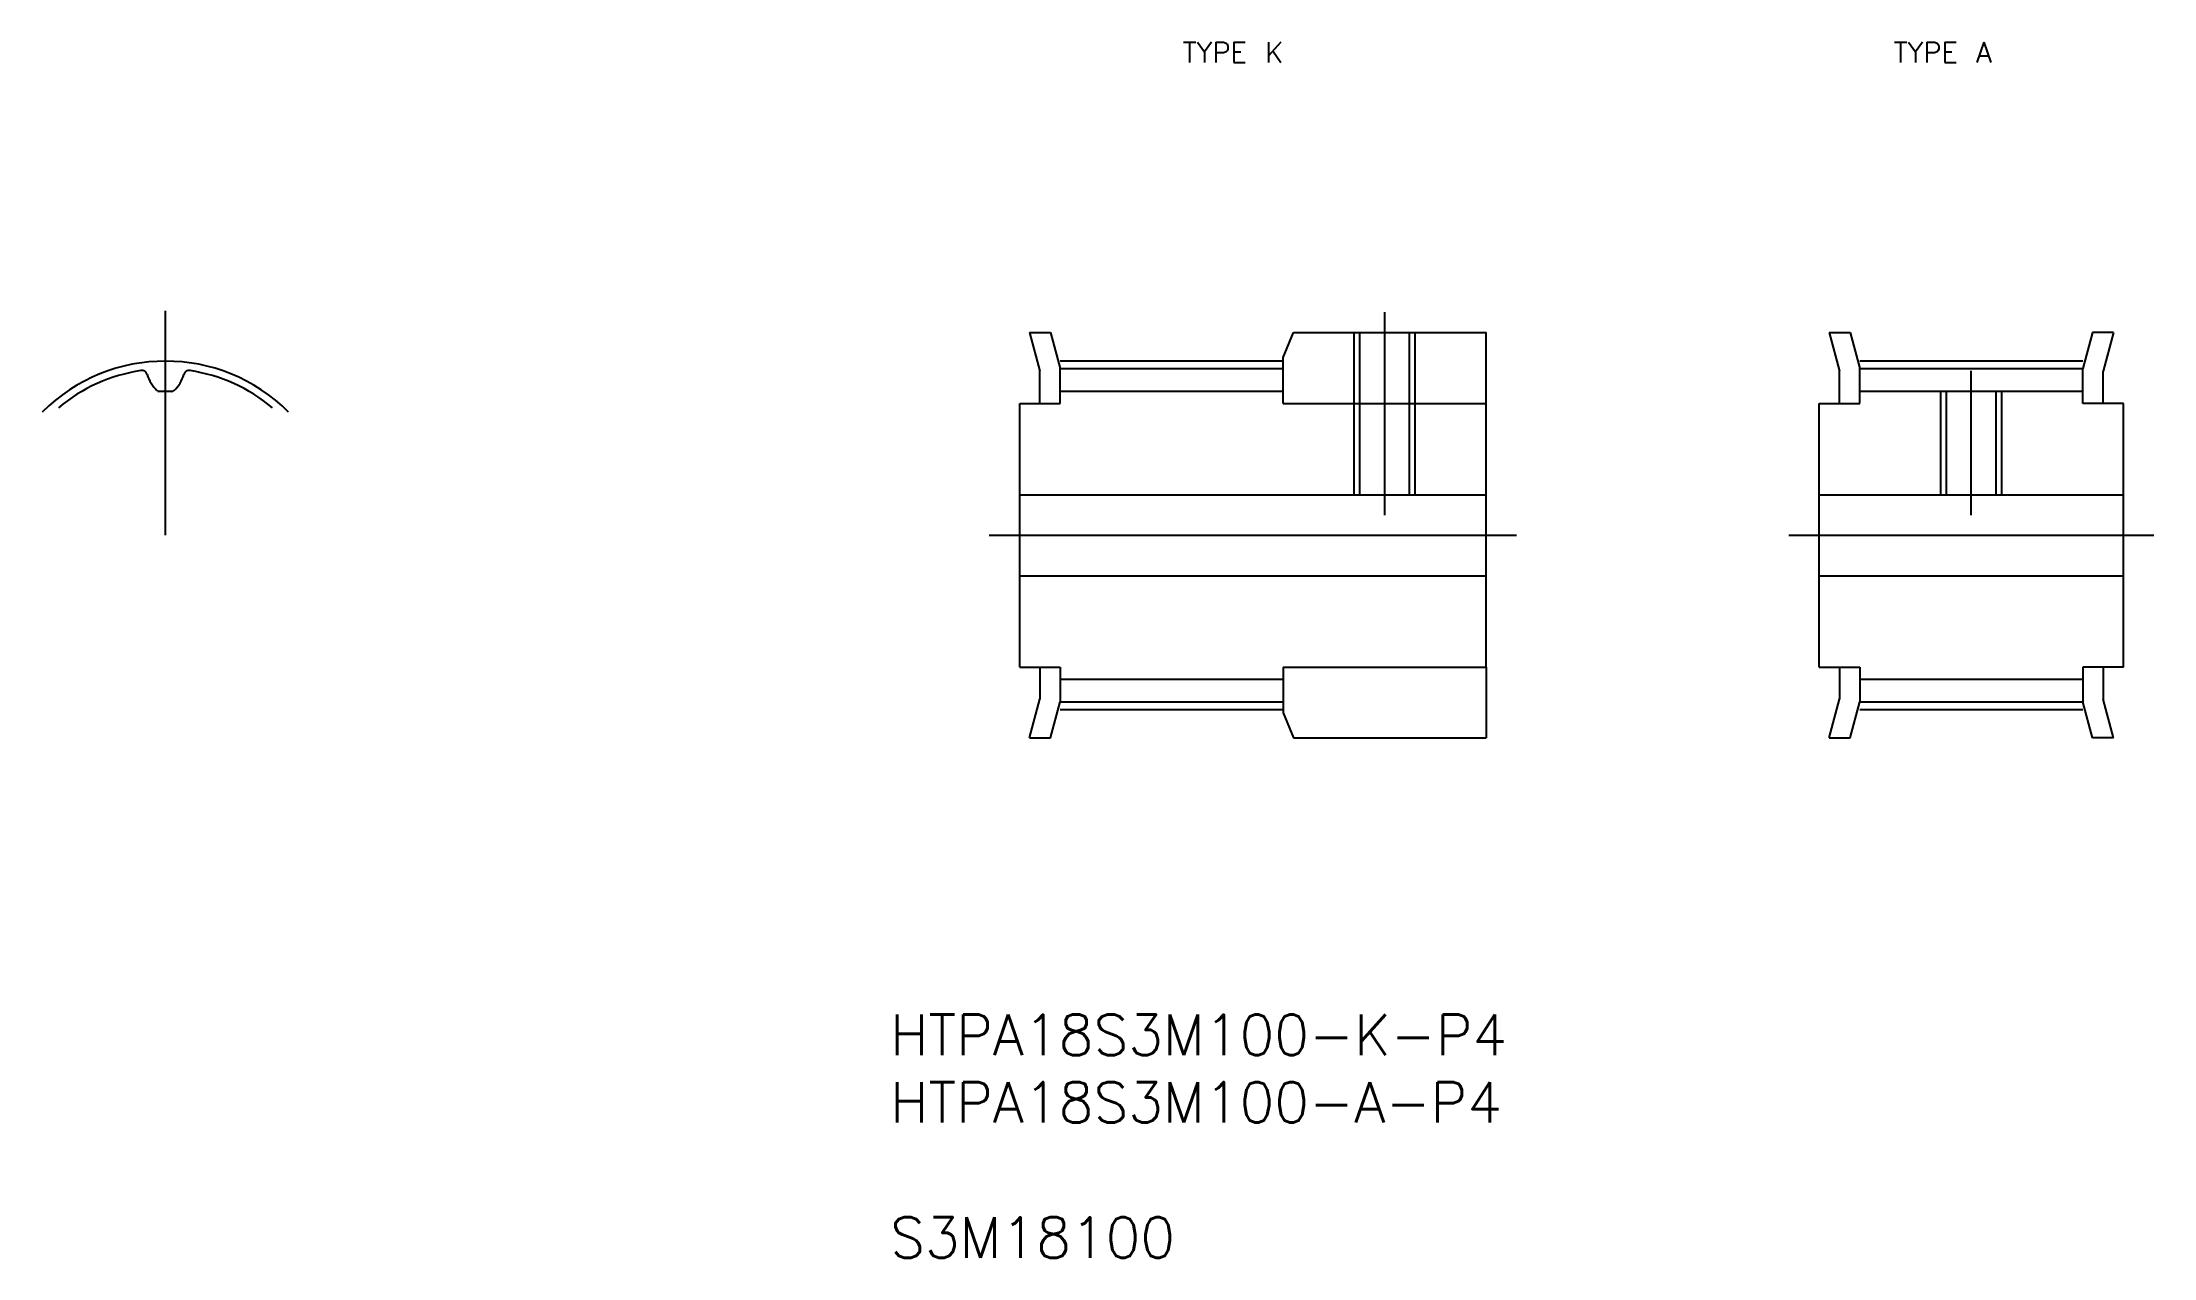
# Model space of a CAD drawing. Extents: x 52 to 156, y 17 to 77.
import ezdxf
from ezdxf.enums import TextEntityAlignment as Align

# ---------------------------------------------------------------- set-up
doc = ezdxf.new("R2010")
doc.units = 0
doc.linetypes.add('CENTER', pattern=[50.8, 31.75, -6.35, 6.35, -6.35])
doc.linetypes.add('DASHED', pattern=[19.05, 12.7, -6.35])
doc.layers.get('0').update_dxf_attribs({"linetype": 'CONTINUOUS'})
doc.layers.add('CENTER', color=1, linetype='CENTER')
doc.styles.add('MISUMI', font='txt.shx')
doc.styles.get("Standard").update_dxf_attribs({"font": 'txt', "bigfont": 'BIGFONT'})

# ---------------------------------------------------------------- blocks, each defined once
blk = doc.blocks.new('*U12')
at = {"color": 7, "linetype": 'CONTINUOUS'}
for s, p in [('HTPA18S3M100-K-P4', (93.86, 27.32)), ('HTPA18S3M100-A-P4', (93.86, 23.99)), ('S3M18100', (93.86, 17.32))]:
    blk.add_text(s, height=2, dxfattribs=at).set_placement(p)

msp = doc.modelspace()

# ---------------------------------------------------------------- linework, layer by layer
at = {"color": 7, "linetype": 'CONTINUOUS'}
for p, q in [((100.74, 62.96), (101.25, 61.05)), ((100.74, 62.96), (101.77, 62.96)), ((101.77, 62.96), (102.25, 61.18)), ((113.25, 61.73), (113.75, 62.96)), ((113.75, 62.96), (123.25, 62.96)), ((123.25, 59.46), (123.25, 62.96)), ((140.17, 62.96), (140.68, 61.05)), ((140.17, 62.96), (141.2, 62.96)), ((141.2, 62.96), (141.68, 61.18)), ((153.16, 62.96), (152.68, 61.18)), ((154.19, 62.96), (153.16, 62.96)), ((154.19, 62.96), (153.68, 61.05)), ((113.25, 59.46), (113.25, 61.73)), ((101.25, 59.46), (101.25, 61.05)), ((102.25, 61.18), (113.25, 61.18)), ((102.25, 59.46), (102.25, 61.18)), ((140.68, 59.46), (140.68, 61.05)), ((141.68, 61.18), (152.68, 61.18)), ((141.68, 59.46), (141.68, 61.18)), ((152.68, 59.46), (152.68, 61.18)), ((153.68, 59.46), (153.68, 61.05)), ((100.25, 46.46), (100.25, 59.46)), ((100.25, 59.46), (102.25, 59.46)), ((102.25, 60.07), (113.25, 60.07)), ((113.25, 59.46), (123.25, 59.46)), ((123.25, 46.46), (123.25, 59.46)), ((139.68, 46.46), (139.68, 59.46)), ((139.68, 59.46), (141.68, 59.46)), ((141.68, 60.07), (152.68, 60.07)), ((154.68, 59.46), (152.68, 59.46)), ((154.68, 46.46), (154.68, 59.46)), ((100.25, 54.96), (123.25, 54.96)), ((139.68, 54.96), (154.68, 54.96)), ((100.25, 52.96), (100.25, 52.96)), ((139.68, 52.96), (139.68, 52.96)), ((154.68, 52.96), (154.68, 52.96)), ((100.25, 50.96), (123.25, 50.96)), ((139.68, 50.96), (154.68, 50.96)), ((100.25, 49.71), (100.25, 49.71)), ((139.68, 49.71), (139.68, 49.71)), ((154.68, 49.71), (154.68, 49.71)), ((100.25, 46.46), (102.25, 46.46)), ((101.25, 46.46), (101.25, 44.88)), ((102.25, 46.46), (102.25, 44.75)), ((102.25, 45.86), (113.25, 45.86)), ((113.25, 46.46), (123.25, 46.46)), ((113.25, 46.46), (113.25, 44.2)), ((123.25, 46.46), (123.25, 42.96)), ((139.68, 46.46), (141.68, 46.46)), ((140.68, 46.46), (140.68, 44.88)), ((141.68, 46.46), (141.68, 44.75)), ((141.68, 45.86), (152.68, 45.86)), ((152.68, 46.46), (152.68, 44.75)), ((154.68, 46.46), (152.68, 46.46)), ((153.68, 46.46), (153.68, 44.88)), ((100.74, 42.96), (101.25, 44.88)), ((140.17, 42.96), (140.68, 44.88)), ((154.19, 42.96), (153.68, 44.88)), ((101.77, 42.96), (102.25, 44.75)), ((102.25, 44.75), (113.25, 44.75)), ((113.25, 44.2), (113.75, 42.96)), ((141.2, 42.96), (141.68, 44.75)), ((141.68, 44.75), (152.68, 44.75)), ((153.16, 42.96), (152.68, 44.75)), ((100.74, 42.96), (101.77, 42.96)), ((113.75, 42.96), (123.25, 42.96)), ((140.17, 42.96), (141.2, 42.96)), ((154.19, 42.96), (153.16, 42.96))]:
    msp.add_line(p, q, dxfattribs=at)
at = {"color": 3, "linetype": 'DASHED'}
for p, q in [((116.75, 54.96), (116.75, 62.96)), ((117.03, 54.96), (117.03, 62.96)), ((119.48, 54.96), (119.48, 62.96)), ((119.75, 54.96), (119.75, 62.96)), ((145.68, 54.96), (145.68, 60.07)), ((145.96, 54.96), (145.96, 60.07)), ((148.41, 54.96), (148.41, 60.07)), ((148.68, 54.96), (148.68, 60.07))]:
    msp.add_line(p, q, dxfattribs=at)
at = {"color": 7, "linetype": 'CONTINUOUS'}
for centre, radius, start, end in [((58.12, 52.96), 8.21, 98.4879, 130), ((56.95, 60.81), 0.28, 17.8821, 98.4879), ((59.1, 61.5), 1.98, 197.8821, 225.0815), ((57.15, 61.5), 1.98, 314.9185, 342.1179), ((59.29, 60.81), 0.28, 81.5121, 162.1179), ((58.12, 52.96), 8.21, 50, 81.5121), ((57.81, 60.21), 0.15, 225.0815, 272.478), ((58.12, 52.96), 7.1, 90, 92.478), ((58.12, 52.96), 7.1, 87.522, 90), ((58.43, 60.21), 0.15, 267.522, 314.9185)]:
    msp.add_arc(centre, radius, start, end, dxfattribs=at)
at = {"layer": 'CENTER', "color": 1, "linetype": 'CENTER'}
for p, q in [((58.12, 52.96), (58.12, 64.03)), ((118.25, 53.96), (118.25, 63.96)), ((102.25, 61.56), (113.25, 61.56)), ((141.68, 61.56), (152.68, 61.56)), ((147.18, 53.96), (147.18, 61.07)), ((98.75, 52.96), (124.75, 52.96)), ((138.18, 52.96), (156.18, 52.96)), ((102.25, 44.37), (113.25, 44.37)), ((141.68, 44.37), (152.68, 44.37))]:
    msp.add_line(p, q, dxfattribs=at)
msp.add_arc((58.12, 52.96), 8.59, 45, 135, dxfattribs=at)

# ---------------------------------------------------------------- block references
at = {"color": 7, "linetype": 'CONTINUOUS'}
msp.add_blockref('*U12', (0, 0), dxfattribs=at)

# ---------------------------------------------------------------- texts
at = {"color": 7, "linetype": 'CONTINUOUS', "style": 'MISUMI'}
for s, p in [('TYPE K', (110.77, 76.78)), ('TYPE A', (145.77, 76.78))]:
    msp.add_text(s, height=1, dxfattribs=at).set_placement(p, align=Align.MIDDLE_CENTER)

doc.saveas('drawing.dxf')
